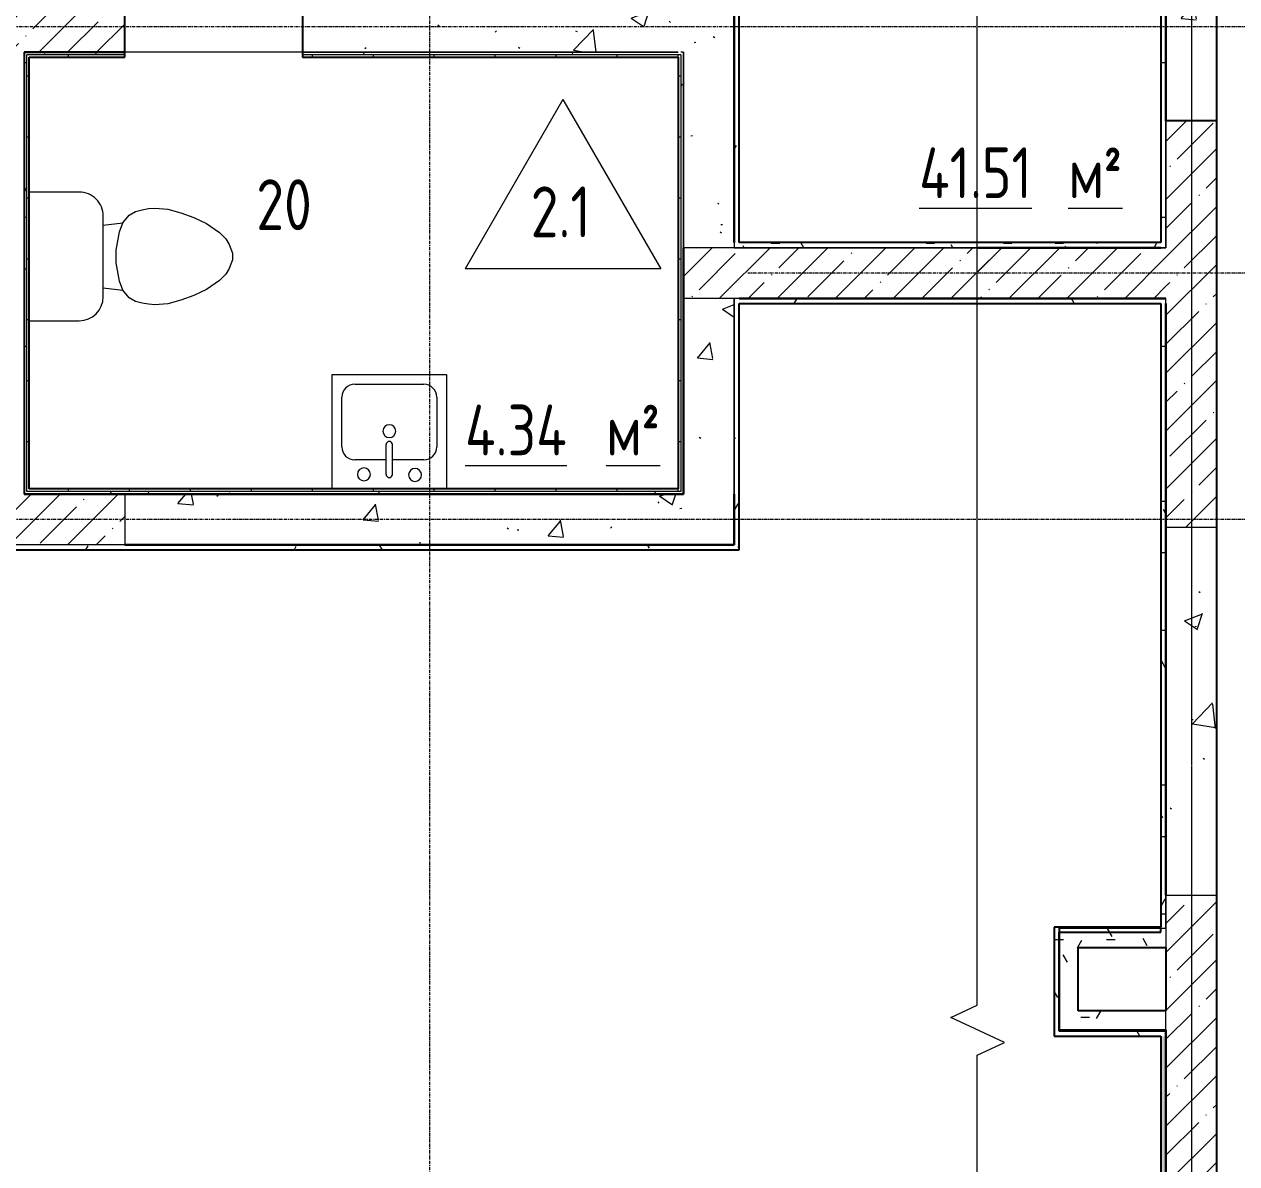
# Model space of a CAD drawing. Header units: millimetres. Extents: x -11854 to 4360091, y -19344 to 4989148.
# Drawn here: x 77227 to 82001, y 12310 to 16797 of the extents above; entities that cross this region are included whole.
import ezdxf

# ---------------------------------------------------------------- set-up
doc = ezdxf.new("R2010")
doc.units = ezdxf.units.MM
doc.linetypes.add('Линия сетки', pattern=[22.225, 12.7, -3.175, 3.175, -3.175])
for name, color, linetype, lineweight in [('A-AREA-IDEN', 254, 'Continuous', 9), ('A-DETL', 254, 'Continuous', 9), ('A-WALL', 254, 'Continuous', 9), ('P-SANR-FIXT', 254, 'Continuous', 9), ('S-GRID', 254, 'Continuous', 9)]:
    doc.layers.add(name, color=color, linetype=linetype, lineweight=lineweight)
doc.styles.add('ISOCPEUR', font='isocpeur.ttf', dxfattribs={"width": 0.8, "height": 200})
doc.styles.add('ISOCPEUR_B', font='', dxfattribs={"width": 0.8, "height": 200})
doc.styles.add('ISOCPEUR_B_1', font='', dxfattribs={"width": 0.8, "height": 200})
doc.styles.get('ISOCPEUR_B').set_extended_font_data('ISOCPEUR', bold=True)
doc.styles.get('ISOCPEUR_B_1').set_extended_font_data('ISOCPEUR', bold=True)
pattern_1 = [(50, (542041.7, 20914.14), (728.7365, -63.7558), [76.2, -838.2]), (355, (542041.7, 20914.14), (-140.9716, 764.2276), [60.96, -670.56]), (100.451, (542102.4, 20908.8), (587.77, 700.4668), [64.76, -712.36]), (46.184, (542041.7, 21117.3), (1084.3162, -168.171), [114.3, -1257.3]), (96.636, (542132, 21103.3), (949.61, 989.7098), [97.14, -1068.54]), (351.184, (542041.7, 21117.3), (949.6206, 989.7012), [91.44, -1005.84]), (21, (542143.3, 21066.54), (606.4579, -409.0606), [76.2, -838.2]), (326, (542143.3, 21066.54), (247.2083, 736.7529), [60.96, -670.56]), (71.451, (542193.8, 21032.46), (853.6683, 327.6855), [64.76, -712.36]), (37.5, (542041.67, 20914.14), (12.3547, 338.22012), [6.706, -655.726, 6.706, -674.014, -673.1]), (37.5, (542041.67, 20914.14), (12.3547, 338.22012), [-1343.152, 6.706, -666.394]), (7.5, (542041.67, 20914.14), (267.27887, 400.72213), [6.706, -381.406, 6.706, -640.486, -256.54]), (7.5, (542041.67, 20914.14), (267.27887, 400.72213), [-1035.304, 6.706, -249.834]), (327.5, (541815.1, 20914.14), (542.36333, -22.91534), [6.706, -247.294, 6.706, -785.774, -1051.56]), (327.5, (541815.1, 20914.14), (542.36333, -22.91534), [-1046.48, 6.706, -1044.854]), (317.5, (541713.5, 20914.14), (592.51696, 101.7071), [6.706, -323.494, 6.706, -519.582, -746.76]), (317.5, (541713.5, 20914.14), (592.51696, 101.7071), [-856.488, 6.706, -740.054])]
pattern_2 = [(45, (542041.67, 20914.14), (-114.04925, 114.04925), []), (45, (542155.72, 20914.14), (-114.04925, 114.04925), [201.613, -40.323, 3.353, -36.97])]
pattern_3 = [(0, (542041.67, 20914.14), (406.4, 101.6), [33.528, -271.272, 33.528, -271.272, -1625.6]), (0, (542041.67, 20914.14), (406.4, 101.6), [-609.6, 33.528, -576.072, 33.528, -271.272, -711.2]), (0, (542041.67, 20914.14), (406.4, 101.6), [-1524, 33.528, -169.672, 33.528, -474.472]), (120, (542194.07, 20964.94), (-291.18818, 301.152724), [33.528, -271.272, 33.528, -1896.872]), (120, (542194.07, 20964.94), (-291.18818, 301.152724), [-338.328, -271.272, 33.528, -576.072, -1016]), (120, (542194.07, 20964.94), (-291.18818, 301.152724), [-1219.2, 33.528, -271.272, 33.528, -677.672]), (120, (542194.07, 20964.94), (-291.18818, 301.152724), [-1557.528, -169.672, 33.528, -474.472]), (240, (542244.87, 21168.14), (-115.21182, -402.752724), [33.528, -271.272, 33.528, -1896.872]), (240, (542244.87, 21168.14), (-115.21182, -402.752724), [-338.328, -271.272, 33.528, -576.072, -1016]), (240, (542244.87, 21168.14), (-115.21182, -402.752724), [-1219.2, 33.528, -271.272, 33.528, -677.672]), (240, (542244.87, 21168.14), (-115.21182, -402.752724), [-1557.528, -169.672, 33.528, -474.472])]
pattern_4 = [(50, (542041.7, 20914.14), (728.7365, -63.7558), [76.2, -838.2]), (355, (542041.7, 20914.14), (-140.9716, 764.2276), [60.96, -670.56]), (100.451, (542102.4, 20908.8), (587.77, 700.4668), [64.76, -712.36]), (46.184, (542041.7, 21117.3), (1084.3162, -168.171), [114.3, -1257.3]), (96.636, (542132, 21103.3), (949.61, 989.7098), [97.14, -1068.54]), (351.184, (542041.7, 21117.3), (949.6206, 989.7012), [91.44, -1005.84]), (21, (542143.3, 21066.54), (606.4579, -409.0606), [76.2, -838.2]), (326, (542143.3, 21066.54), (247.2083, 736.7529), [60.96, -670.56]), (71.451, (542193.8, 21032.46), (853.6683, 327.6855), [64.76, -712.36]), (37.5, (542041.67, 20914.14), (12.3547, 338.22012), [6.706, -655.726, 6.706, -674.014, -673.1]), (37.5, (542041.67, 20914.14), (12.3547, 338.22012), [-1343.152, 6.706, -666.394]), (7.5, (542041.67, 20914.14), (267.27887, 400.72213), [6.706, -381.406, 6.706, -640.486, -256.54]), (7.5, (542041.67, 20914.14), (267.27887, 400.72213), [-1035.304, 6.706, -249.834]), (327.5, (541815.1, 20914.14), (542.36333, -22.91534), [6.706, -247.294, 6.706, -785.774, -1051.56]), (327.5, (541815.1, 20914.14), (542.36333, -22.91534), [-1046.48, 6.706, -1044.854]), (317.5, (541713.5, 20914.14), (592.51696, 101.7071), [6.706, -323.494, 6.706, -519.582, -746.76]), (317.5, (541713.5, 20914.14), (592.51696, 101.7071), [-856.488, 6.706, -740.054])]
pattern_5 = [(45, (542041.67, 20914.14), (-114.04925, 114.04925), []), (45, (542155.72, 20914.14), (-114.04925, 114.04925), [201.613, -40.323, 3.353, -36.97])]
pattern_6 = [(0, (542041.67, 20914.14), (406.4, 101.6), [33.528, -271.272, 33.528, -271.272, -1625.6]), (0, (542041.67, 20914.14), (406.4, 101.6), [-609.6, 33.528, -576.072, 33.528, -271.272, -711.2]), (0, (542041.67, 20914.14), (406.4, 101.6), [-1524, 33.528, -169.672, 33.528, -474.472]), (120, (542194.07, 20964.94), (-291.18818, 301.152724), [33.528, -271.272, 33.528, -1896.872]), (120, (542194.07, 20964.94), (-291.18818, 301.152724), [-338.328, -271.272, 33.528, -576.072, -1016]), (120, (542194.07, 20964.94), (-291.18818, 301.152724), [-1219.2, 33.528, -271.272, 33.528, -677.672]), (120, (542194.07, 20964.94), (-291.18818, 301.152724), [-1557.528, -169.672, 33.528, -474.472]), (240, (542244.87, 21168.14), (-115.21182, -402.752724), [33.528, -271.272, 33.528, -1896.872]), (240, (542244.87, 21168.14), (-115.21182, -402.752724), [-338.328, -271.272, 33.528, -576.072, -1016]), (240, (542244.87, 21168.14), (-115.21182, -402.752724), [-1219.2, 33.528, -271.272, 33.528, -677.672]), (240, (542244.87, 21168.14), (-115.21182, -402.752724), [-1557.528, -169.672, 33.528, -474.472])]
pattern_7 = [(0, (542041.67, 20914.14), (0, 240), []), (90, (542041.67, 20914.14), (-240, 1e-14), [])]

# ---------------------------------------------------------------- blocks, each defined once
blk = doc.blocks.new('Туалет-Домашний-3D - Туалет-Домашний-3D-2034792-1Б')
at = {"layer": 'P-SANR-FIXT'}
for p, q in [((-69.6, 279.4), (-47.6, 292.1)), ((-47.6, 292.1), (-12.7, 304.8)), ((-12.7, 304.8), (12.7, 304.8)), ((12.7, 304.8), (47.6, 292.1)), ((47.6, 292.1), (69.6, 279.4)), ((-130.2, 203.2), (-95, 254)), ((-95, 254), (-69.6, 279.4)), ((69.6, 279.4), (95, 254)), ((95, 254), (130.2, 203.2)), ((-153.9, 152.4), (-130.2, 203.2)), ((130.2, 203.2), (153.9, 152.4)), ((-172.4, 101.6), (-153.9, 152.4)), ((153.9, 152.4), (172.4, 101.6)), ((-186.1, 50.6), (-172.4, 101.6)), ((172.4, 101.6), (186.1, 50.6)), ((-190.5, 0), (-186.1, 50.6)), ((186.1, 50.6), (190.5, 0)), ((-188.3, -25.3), (-190.5, 0)), ((-183.8, -50.8), (-188.3, -25.3)), ((188.3, -25.3), (183.8, -50.8)), ((190.5, 0), (188.3, -25.3)), ((-177, -76.2), (-183.8, -50.8)), ((-162.6, -101.6), (-177, -76.2)), ((177, -76.2), (162.6, -101.6)), ((183.8, -50.8), (177, -76.2)), ((-132.3, -127), (-162.6, -101.6)), ((-97.4, -139.7), (-132.3, -127)), ((-123.5, -203.8), (-132.3, -127)), ((-25.4, -152.4), (-97.4, -139.7)), ((97.4, -139.7), (25.4, -152.4)), ((132.3, -127), (97.4, -139.7)), ((123.5, -203.8), (132.3, -127)), ((162.6, -101.6), (132.3, -127)), ((25.4, -152.4), (-25.4, -152.4)), ((158.7, -203.8), (-158.8, -203.8)), ((-253.4, -298.4), (-253.4, -494.7)), ((253.4, -494.7), (253.4, -298.4))]:
    blk.add_line(p, q, dxfattribs=at)
for centre, start, end in [((-158.8, -298.4), 90, 180), ((158.7, -298.4), 0, 90)]:
    blk.add_arc(centre, 94.6, start, end, dxfattribs=at)
blk = doc.blocks.new('Кухонная мойка-Островок - 450 x 450 мм-2034793-1Б')
at = {"layer": 'P-SANR-FIXT'}
for p, q in [((-209.3, 222.7), (240.7, 222.7)), ((-209.3, -227.3), (-209.3, 222.7)), ((240.7, 222.7), (240.7, -227.3)), ((-120.4, 184.6), (151.8, 184.6)), ((-171.2, -62.2), (-171.2, 133.8)), ((202.6, 133.8), (202.6, -62.2)), ((3, -170.2), (3, -53.1)), ((28.4, -170.2), (28.4, -53.1)), ((3, -113), (-120.4, -113)), ((151.8, -113), (28.4, -113)), ((240.7, -227.3), (-209.3, -227.3))]:
    blk.add_line(p, q, dxfattribs=at)
for centre, radius, start, end in [((-120.4, 133.8), 50.8, 90, 180), ((151.8, 133.8), 50.8, 360, 90), ((15.7, 0), 25.4, 360, 180), ((15.7, 0), 25.4, 180, 0), ((15.7, -53.1), 12.7, 360, 180), ((-120.4, -62.2), 50.8, 180, 270), ((151.8, -62.2), 50.8, 270, 0), ((-84.3, -170.2), 25.4, 0, 180), ((-84.3, -170.2), 25.4, 180, 0), ((15.7, -170.2), 12.7, 180, 360), ((117.3, -172.3), 25.4, 360, 180), ((117.3, -172.3), 25.4, 180, 0)]:
    blk.add_arc(centre, radius, start, end, dxfattribs=at)
blk = doc.blocks.new('МАРКА ПОМЕЩЕНИЯ - ПОЛЫ - ОТДЕЛКА ПОЛА-6347798-1Б')
at = {"layer": 'A-AREA-IDEN'}
for p, q in [((0, 4.233), (-3.855, -2.444)), ((0, 4.233), (3.855, -2.444)), ((3.855, -2.444), (-3.855, -2.444))]:
    blk.add_line(p, q, dxfattribs=at)

msp = doc.modelspace()

# ---------------------------------------------------------------- hatches: boundary and pattern name
at = {"layer": 'A-WALL'}
h = msp.add_hatch(dxfattribs=at)
h.set_pattern_fill('FP_3', color=8, style=0, pattern_type=2)
h.set_pattern_definition(pattern_3)
h.paths.add_polyline_path([(81702.5, 15917.4), (81722.5, 15917.4), (81722.5, 18467.4), (81702.5, 18467.4), (81702.5, 15937.4)])
h = msp.add_hatch(dxfattribs=at)
h.set_pattern_fill('FP_5', color=8, style=0, pattern_type=2)
h.set_pattern_definition(pattern_6)
h.paths.add_polyline_path([(81702.5, 15917.4), (81722.5, 15917.4), (81722.5, 18467.4), (81702.5, 18467.4), (81702.5, 15937.4)])
h = msp.add_hatch(dxfattribs=at)
h.set_pattern_fill('FP_2', color=8, style=0, pattern_type=2)
h.set_pattern_definition(pattern_1)
h.paths.add_polyline_path([(81722.6, 16417.4), (81922.6, 16417.4), (81922.6, 18267.4), (81722.6, 18267.4), (81722.6, 18147.9)])
h = msp.add_hatch(dxfattribs=at)
h.set_pattern_fill('FP_2', color=8, style=0, pattern_type=2)
h.set_pattern_definition(pattern_4)
h.paths.add_polyline_path([(81722.6, 16417.4), (81922.6, 16417.4), (81922.6, 18267.4), (81722.6, 18267.4), (81722.6, 17911.5)])
h = msp.add_hatch(dxfattribs=at)
h.set_pattern_fill('FP_5', color=8, style=0, pattern_type=2)
h.set_pattern_definition(pattern_6)
h.paths.add_polyline_path([(80022.5, 15937.4), (80042.5, 15937.4), (80042.5, 16907.5), (80022.5, 16907.5), (80022.5, 15942.4)])
h = msp.add_hatch(dxfattribs=at)
h.set_pattern_fill('FP_1', color=8, style=0, pattern_type=2)
h.set_pattern_definition(pattern_5)
h.paths.add_polyline_path([(68922.6, 16687.4), (73017.6, 16687.4), (73017.6, 16887.4), (68922.6, 16887.4)])
h.paths.add_polyline_path([(73717.6, 16687.4), (77622.6, 16687.4), (77622.6, 16887.4), (73717.6, 16887.4)])
h = msp.add_hatch(dxfattribs=at)
h.set_pattern_fill('FP_2', color=8, style=0, pattern_type=2)
h.set_pattern_definition(pattern_4)
h.paths.add_polyline_path([(78322.6, 16687.5), (79822.6, 16687.5), (79822.6, 16887.5), (78322.6, 16887.5)])
h = msp.add_hatch(dxfattribs=at)
h.set_pattern_fill('FP_2', color=8, style=0, pattern_type=2)
h.set_pattern_definition(pattern_4)
h.paths.add_polyline_path([(79822.6, 15917.4), (80022.6, 15917.4), (80022.6, 16887.5), (79822.6, 16887.5), (79822.6, 15942.4)])
h = msp.add_hatch(dxfattribs=at)
h.set_pattern_fill('FP_5', color=8, style=0, pattern_type=2)
h.set_pattern_definition(pattern_6)
h.paths.add_polyline_path([(77237.2, 14947.4), (77237.2, 16687.4), (77227.2, 16687.4), (77227.2, 14947.4)])
h = msp.add_hatch(dxfattribs=at)
h.set_pattern_fill('FP_5', color=8, style=0, pattern_type=2)
h.set_pattern_definition(pattern_6)
h.paths.add_polyline_path([(79812.5, 16677.4), (79812.5, 16687.5), (79802.5, 16687.4), (78322.6, 16687.4), (78322.6, 16677.4), (79802.5, 16677.4)])
h.paths.add_polyline_path([(77622.6, 16677.4), (77622.6, 16687.4), (77237.2, 16687.4), (77237.2, 16677.4), (77493.2, 16677.4)])
h = msp.add_hatch(dxfattribs=at)
h.set_pattern_fill('FP_6', color=8, style=0, pattern_type=2)
h.set_pattern_definition(pattern_7)
h.paths.add_polyline_path([(77247.2, 14957.4), (77247.2, 16677.4), (77237.2, 16677.4), (77237.2, 14957.4)])
h = msp.add_hatch(dxfattribs=at)
h.set_pattern_fill('FP_6', color=8, style=0, pattern_type=2)
h.set_pattern_definition(pattern_7)
h.paths.add_polyline_path([(79802.5, 16667.4), (79802.5, 16677.4), (78322.6, 16677.4), (78322.6, 16667.4), (79248.6, 16667.4)])
h.paths.add_polyline_path([(77622.6, 16667.4), (77622.6, 16677.4), (77247.2, 16677.4), (77247.2, 16667.4), (77493.2, 16667.4)])
h = msp.add_hatch(dxfattribs=at)
h.set_pattern_fill('FP_6', color=8, style=0, pattern_type=2)
h.set_pattern_definition(pattern_7)
h.paths.add_polyline_path([(79812.5, 14957.4), (79812.5, 16677.4), (79802.5, 16677.4), (79802.5, 14957.4)])
h = msp.add_hatch(dxfattribs=at)
h.set_pattern_fill('FP_5', color=8, style=0, pattern_type=2)
h.set_pattern_definition(pattern_6)
h.paths.add_polyline_path([(79822.5, 14947.4), (79822.5, 16687.5), (79812.5, 16687.5), (79812.5, 14947.4)])
h = msp.add_hatch(dxfattribs=at)
h.set_pattern_fill('FP_1', color=8, style=0, pattern_type=2)
h.set_pattern_definition(pattern_2)
h.paths.add_polyline_path([(81722.6, 14817.4), (81922.6, 14817.4), (81922.6, 16417.4), (81722.6, 16417.4), (81722.6, 15697.4)])
h = msp.add_hatch(dxfattribs=at)
h.set_pattern_fill('FP_1', color=8, style=0, pattern_type=2)
h.set_pattern_definition(pattern_5)
h.paths.add_polyline_path([(81722.6, 14817.4), (81922.6, 14817.4), (81922.6, 16417.4), (81722.6, 16417.4), (81722.6, 15697.4)])
h = msp.add_hatch(dxfattribs=at)
h.set_pattern_fill('FP_1', color=8, style=0, pattern_type=2)
h.set_pattern_definition(pattern_5)
h.paths.add_polyline_path([(79822.6, 15717.4), (81722.6, 15717.4), (81722.6, 15917.4), (79822.6, 15917.4)])
h = msp.add_hatch(dxfattribs=at)
h.set_pattern_fill('FP_5', color=8, style=0, pattern_type=2)
h.set_pattern_definition(pattern_6)
h.paths.add_polyline_path([(80022.6, 15917.4), (81702.5, 15917.4), (81702.5, 15937.4), (80022.6, 15937.4)])
h = msp.add_hatch(dxfattribs=at)
h.set_pattern_fill('FP_3', color=8, style=0, pattern_type=2)
h.set_pattern_definition(pattern_3)
h.paths.add_polyline_path([(80979.6, 15917.4), (81702.5, 15917.4), (81702.5, 15937.4), (80979.6, 15937.4)])
h = msp.add_hatch(dxfattribs=at)
h.set_pattern_fill('FP_1', color=8, style=0, pattern_type=2)
h.set_pattern_definition(pattern_2)
h.paths.add_polyline_path([(80979.6, 15717.4), (81722.6, 15717.4), (81722.6, 15917.4), (80979.6, 15917.4), (80979.6, 15840.5)])
h = msp.add_hatch(dxfattribs=at)
h.set_pattern_fill('FP_2', color=8, style=0, pattern_type=2)
h.set_pattern_definition(pattern_4)
h.paths.add_polyline_path([(79822.6, 14947.4), (80022.6, 14947.4), (80022.6, 15717.4), (79822.6, 15717.4)])
h = msp.add_hatch(dxfattribs=at)
h.set_pattern_fill('FP_5', color=8, style=0, pattern_type=2)
h.set_pattern_definition(pattern_6)
h.paths.add_polyline_path([(80022.5, 14747.4), (80042.5, 14747.4), (80042.5, 15717.4), (80022.5, 15717.4), (80022.5, 14947.4)])
h = msp.add_hatch(dxfattribs=at)
h.set_pattern_fill('FP_5', color=8, style=0, pattern_type=2)
h.set_pattern_definition(pattern_6)
h.paths.add_polyline_path([(81702.5, 15697.4), (81722.6, 15697.4), (81722.6, 15717.4), (80042.5, 15717.4), (80042.5, 15697.4), (81589.1, 15697.4)])
h = msp.add_hatch(dxfattribs=at)
h.set_pattern_fill('FP_3', color=8, style=0, pattern_type=2)
h.set_pattern_definition(pattern_3)
h.paths.add_polyline_path([(81702.5, 15697.4), (81722.6, 15697.4), (81722.6, 15717.4), (80979.6, 15717.4), (80979.6, 15697.4)])
h = msp.add_hatch(dxfattribs=at)
h.set_pattern_fill('FP_3', color=8, style=0, pattern_type=2)
h.set_pattern_definition(pattern_3)
h.paths.add_polyline_path([(81702.5, 13237.4), (81722.5, 13237.4), (81722.5, 15697.4), (81702.5, 15697.4), (81702.5, 13242.4)])
h = msp.add_hatch(dxfattribs=at)
h.set_pattern_fill('FP_5', color=8, style=0, pattern_type=2)
h.set_pattern_definition(pattern_6)
h.paths.add_polyline_path([(81702.5, 13237.4), (81722.5, 13237.4), (81722.5, 15697.4), (81702.5, 15697.4), (81702.5, 13242.4)])
h = msp.add_hatch(dxfattribs=at)
h.set_pattern_fill('FP_1', color=8, style=0, pattern_type=2)
h.set_pattern_definition(pattern_5)
h.paths.add_polyline_path([(67722.6, 14747.4), (70822.6, 14747.4), (70822.6, 14947.4), (67722.6, 14947.4)])
h.paths.add_polyline_path([(71522.6, 14747.4), (75422.6, 14747.4), (75422.6, 14947.4), (71522.6, 14947.4)])
h.paths.add_polyline_path([(76122.6, 14747.4), (77622.6, 14747.4), (77622.6, 14947.4), (76122.6, 14947.4)])
h = msp.add_hatch(dxfattribs=at)
h.set_pattern_fill('FP_5', color=8, style=0, pattern_type=2)
h.set_pattern_definition(pattern_6)
h.paths.add_polyline_path([(79812.5, 14947.4), (79812.5, 14957.4), (77237.2, 14957.4), (77237.2, 14947.4), (79802.5, 14947.4)])
h = msp.add_hatch(dxfattribs=at)
h.set_pattern_fill('FP_6', color=8, style=0, pattern_type=2)
h.set_pattern_definition(pattern_7)
h.paths.add_polyline_path([(79802.5, 14957.4), (79802.5, 14967.4), (77247.2, 14967.4), (77247.2, 14957.4), (79248.6, 14957.4)])
h = msp.add_hatch(dxfattribs=at)
h.set_pattern_fill('FP_2', color=8, style=0, pattern_type=2)
h.set_pattern_definition(pattern_4)
h.paths.add_polyline_path([(77622.6, 14747.4), (80022.6, 14747.4), (80022.6, 14947.4), (77622.6, 14947.4)])
h = msp.add_hatch(dxfattribs=at)
h.set_pattern_fill('FP_2', color=8, style=0, pattern_type=2)
h.set_pattern_definition(pattern_1)
h.paths.add_polyline_path([(81722.6, 13367.4), (81922.6, 13367.4), (81922.6, 14817.4), (81722.6, 14817.4), (81722.6, 14166.6)])
h = msp.add_hatch(dxfattribs=at)
h.set_pattern_fill('FP_2', color=8, style=0, pattern_type=2)
h.set_pattern_definition(pattern_4)
h.paths.add_polyline_path([(81722.6, 13367.4), (81922.6, 13367.4), (81922.6, 14817.4), (81722.6, 14817.4), (81722.6, 13973.3)])
h = msp.add_hatch(dxfattribs=at)
h.set_pattern_fill('FP_5', color=8, style=0, pattern_type=2)
h.set_pattern_definition(pattern_6)
h.paths.add_polyline_path([(80042.5, 14727.4), (80042.5, 14747.4), (76122.6, 14747.4), (76122.6, 14727.4), (79248.6, 14727.4)])
h = msp.add_hatch(dxfattribs=at)
h.set_pattern_fill('FP_1', color=8, style=0, pattern_type=2)
h.set_pattern_definition(pattern_2)
h.paths.add_polyline_path([(81722.6, 8817.4), (81922.6, 8817.4), (81922.6, 13367.4), (81722.6, 13367.4), (81722.6, 12176)])
h = msp.add_hatch(dxfattribs=at)
h.set_pattern_fill('FP_1', color=8, style=0, pattern_type=2)
h.set_pattern_definition(pattern_5)
h.paths.add_polyline_path([(81722.6, 8817.4), (81922.6, 8817.4), (81922.6, 13367.4), (81722.6, 13367.4), (81722.6, 10035.1)])
h = msp.add_hatch(dxfattribs=at)
h.set_pattern_fill('FP_3', color=8, style=0, pattern_type=2)
h.set_pattern_definition(pattern_3)
h.paths.add_polyline_path([(81282.5, 13222.4), (81702.5, 13222.4), (81702.5, 13242.4), (81282.5, 13242.4)])
h = msp.add_hatch(dxfattribs=at)
h.set_pattern_fill('FP_5', color=8, style=0, pattern_type=2)
h.set_pattern_definition(pattern_6)
h.paths.add_polyline_path([(81282.5, 13222.4), (81702.5, 13222.4), (81702.5, 13242.4), (81282.5, 13242.4)])
h = msp.add_hatch(dxfattribs=at)
h.set_pattern_fill('FP_3', color=8, style=0, pattern_type=2)
h.set_pattern_definition(pattern_3)
h.paths.add_polyline_path([(81302.6, 13162.4), (81722.6, 13162.4), (81722.6, 13237.4), (81302.6, 13237.4)])
h = msp.add_hatch(dxfattribs=at)
h.set_pattern_fill('FP_5', color=8, style=0, pattern_type=2)
h.set_pattern_definition(pattern_6)
h.paths.add_polyline_path([(81302.6, 13162.4), (81722.6, 13162.4), (81722.6, 13237.4), (81302.6, 13237.4)])
h = msp.add_hatch(dxfattribs=at)
h.set_pattern_fill('FP_3', color=8, style=0, pattern_type=2)
h.set_pattern_definition(pattern_3)
h.paths.add_polyline_path([(81282.5, 12812.4), (81302.5, 12812.4), (81302.5, 13222.4), (81282.5, 13222.4)])
h = msp.add_hatch(dxfattribs=at)
h.set_pattern_fill('FP_5', color=8, style=0, pattern_type=2)
h.set_pattern_definition(pattern_6)
h.paths.add_polyline_path([(81282.5, 12812.4), (81302.5, 12812.4), (81302.5, 13222.4), (81282.5, 13222.4)])
h = msp.add_hatch(dxfattribs=at)
h.set_pattern_fill('FP_3', color=8, style=0, pattern_type=2)
h.set_pattern_definition(pattern_3)
h.paths.add_polyline_path([(81302.6, 12912.4), (81377.6, 12912.4), (81377.6, 13162.4), (81302.6, 13162.4)])
h = msp.add_hatch(dxfattribs=at)
h.set_pattern_fill('FP_5', color=8, style=0, pattern_type=2)
h.set_pattern_definition(pattern_6)
h.paths.add_polyline_path([(81302.6, 12912.4), (81377.6, 12912.4), (81377.6, 13162.4), (81302.6, 13162.4)])
h = msp.add_hatch(dxfattribs=at)
h.set_pattern_fill('FP_3', color=8, style=0, pattern_type=2)
h.set_pattern_definition(pattern_3)
h.paths.add_polyline_path([(81302.6, 12837.4), (81722.6, 12837.4), (81722.6, 12912.4), (81302.6, 12912.4)])
h = msp.add_hatch(dxfattribs=at)
h.set_pattern_fill('FP_5', color=8, style=0, pattern_type=2)
h.set_pattern_definition(pattern_6)
h.paths.add_polyline_path([(81302.6, 12837.4), (81722.6, 12837.4), (81722.6, 12912.4), (81302.6, 12912.4)])
h = msp.add_hatch(dxfattribs=at)
h.set_pattern_fill('FP_3', color=8, style=0, pattern_type=2)
h.set_pattern_definition(pattern_3)
h.paths.add_polyline_path([(81702.5, 12812.4), (81722.5, 12812.4), (81722.5, 12832.4), (81302.5, 12832.4), (81302.5, 12812.4), (81405.8, 12812.4)])
h = msp.add_hatch(dxfattribs=at)
h.set_pattern_fill('FP_5', color=8, style=0, pattern_type=2)
h.set_pattern_definition(pattern_6)
h.paths.add_polyline_path([(81702.5, 12812.4), (81722.5, 12812.4), (81722.5, 12832.4), (81302.5, 12832.4), (81302.5, 12812.4), (81589.1, 12812.4)])
h = msp.add_hatch(dxfattribs=at)
h.set_pattern_fill('FP_3', color=8, style=0, pattern_type=2)
h.set_pattern_definition(pattern_3)
h.paths.add_polyline_path([(81722.5, 2222.4), (81722.5, 12812.4), (81702.5, 12812.4), (81702.5, 2222.4)])
h = msp.add_hatch(dxfattribs=at)
h.set_pattern_fill('FP_5', color=8, style=0, pattern_type=2)
h.set_pattern_definition(pattern_6)
h.paths.add_polyline_path([(81722.5, 2222.4), (81722.5, 12812.4), (81702.5, 12812.4), (81702.5, 2222.4)])

# ---------------------------------------------------------------- linework, layer by layer
at = {"layer": 'A-DETL', "color": 8, "lineweight": 18}
for p, q in [((80979.6, 12934.7), (80979.6, 23554)), ((80875.3, 12886.1), (80979.6, 12934.7)), ((81086.8, 12787.5), (80875.3, 12886.1)), ((80979.6, 12737.5), (81086.8, 12787.5)), ((80979.6, -1298.8), (80979.6, 12737.5))]:
    msp.add_line(p, q, dxfattribs=at)
at = {"layer": 'A-WALL', "color": 8, "lineweight": 25}
for p, q in [((81702.5, 18467.4), (81702.5, 15937.4)), ((81702.5, 18467.4), (81702.5, 15937.4)), ((81722.5, 16417.4), (81722.5, 18467.4)), ((81722.5, 16417.4), (81722.5, 18467.4)), ((81722.6, 18267.4), (81722.6, 16417.4)), ((81722.6, 18267.4), (81722.6, 16417.4)), ((81922.6, 16417.4), (81922.6, 18267.4)), ((81922.6, 16417.4), (81922.6, 18267.4)), ((80042.5, 15937.4), (80042.5, 16907.5)), ((77622.6, 16687.4), (77622.6, 16887.4)), ((78322.6, 16887.5), (78322.6, 16687.5)), ((80022.5, 16887.5), (80022.5, 15937.4)), ((80022.6, 15937.4), (80022.6, 16887.5)), ((77227.2, 16687.4), (77622.6, 16687.4)), ((77227.2, 16687.4), (77227.2, 14947.4)), ((77622.6, 16687.4), (77227.2, 16687.4)), ((77247.2, 14967.4), (77247.2, 16667.4)), ((77247.2, 16667.4), (77622.6, 16667.4)), ((77622.6, 16667.4), (77622.6, 16687.4)), ((78322.6, 16687.4), (78322.6, 16667.4)), ((78322.6, 16667.4), (79802.5, 16667.4)), ((79802.5, 16667.4), (79802.5, 14967.4)), ((81922.6, 16417.4), (81722.6, 16417.4)), ((81922.6, 16417.4), (81722.6, 16417.4)), ((81922.6, 8817.4), (81922.6, 16417.4)), ((81922.6, 8817.4), (81922.6, 16417.4)), ((79822.5, 14947.4), (79822.5, 15917.4)), ((79822.6, 15917.4), (79822.6, 14947.4)), ((81702.5, 15937.4), (80042.5, 15937.4)), ((81702.5, 15937.4), (80979.6, 15937.4)), ((81702.5, 15917.4), (80979.6, 15917.4)), ((80979.6, 15917.4), (81702.5, 15917.4)), ((80042.5, 15717.4), (81722.6, 15717.4)), ((81722.6, 15717.4), (80042.5, 15717.4)), ((80979.6, 15717.4), (81722.6, 15717.4)), ((81722.6, 15717.4), (80979.6, 15717.4)), ((80042.5, 14727.4), (80042.5, 15697.4)), ((80042.5, 15697.4), (81702.5, 15697.4)), ((80979.6, 15697.4), (81702.5, 15697.4)), ((81702.5, 15697.4), (81702.5, 13242.4)), ((81702.5, 15697.4), (81702.5, 13242.4)), ((81722.5, 13367.4), (81722.5, 15697.4)), ((81722.5, 13367.4), (81722.5, 15697.4)), ((81722.6, 15697.4), (81722.6, 13367.4)), ((81722.6, 15697.4), (81722.6, 13367.4)), ((79822.6, 14947.4), (77227.2, 14947.4)), ((77227.2, 14947.4), (79822.5, 14947.4)), ((79802.5, 14967.4), (77247.2, 14967.4)), ((80022.5, 14947.4), (80022.5, 14747.4)), ((80022.6, 14747.4), (80022.6, 14947.4)), ((76122.6, 14727.4), (80042.5, 14727.4)), ((77622.6, 14747.4), (80022.6, 14747.4)), ((80022.5, 14747.4), (77622.6, 14747.4)), ((81702.5, 13242.4), (81282.5, 13242.4)), ((81282.5, 13242.4), (81282.5, 12812.4)), ((81702.5, 13242.4), (81282.5, 13242.4)), ((81282.5, 13242.4), (81282.5, 12812.4)), ((81702.5, 13237.4), (81302.6, 13237.4)), ((81302.6, 13237.4), (81302.6, 12837.4)), ((81702.5, 13237.4), (81302.6, 13237.4)), ((81302.6, 13237.4), (81302.6, 12837.4)), ((81702.5, 13222.4), (81702.5, 13237.4)), ((81702.5, 13222.4), (81702.5, 13237.4)), ((81302.5, 13222.4), (81702.5, 13222.4)), ((81302.5, 12832.4), (81302.5, 13222.4)), ((81302.5, 13222.4), (81702.5, 13222.4)), ((81302.5, 12832.4), (81302.5, 13222.4)), ((81377.6, 13162.4), (81722.6, 13162.4)), ((81377.6, 12912.4), (81377.6, 13162.4)), ((81377.6, 13162.4), (81722.6, 13162.4)), ((81377.6, 12912.4), (81377.6, 13162.4)), ((81722.6, 13162.4), (81722.6, 12912.4)), ((81722.6, 13162.4), (81722.6, 12912.4)), ((81722.6, 12912.4), (81377.6, 12912.4)), ((81722.6, 12912.4), (81377.6, 12912.4)), ((81282.5, 12812.4), (81702.5, 12812.4)), ((81282.5, 12812.4), (81702.5, 12812.4)), ((81722.5, 12832.4), (81302.5, 12832.4)), ((81722.5, 12832.4), (81302.5, 12832.4)), ((81302.6, 12837.4), (81722.6, 12837.4)), ((81302.6, 12837.4), (81722.6, 12837.4)), ((81702.5, 12812.4), (81702.5, 2242.4)), ((81702.5, 12812.4), (81702.5, 2242.4)), ((81722.5, 2222.4), (81722.5, 12832.4)), ((81722.5, 2222.4), (81722.5, 12832.4)), ((81722.6, 12837.4), (81722.6, 8817.4)), ((81722.6, 12837.4), (81722.6, 8817.4))]:
    msp.add_line(p, q, dxfattribs=at)
at = {"layer": 'A-WALL', "color": 8}
for p, q in [((77237.2, 14957.4), (77237.2, 16677.4)), ((77622.6, 16677.4), (77237.2, 16677.4)), ((78322.6, 16687.5), (77622.6, 16687.5)), ((78322.6, 16687.5), (79802.5, 16687.5)), ((79802.5, 16687.4), (78322.6, 16687.4)), ((79812.5, 16677.4), (78322.6, 16677.4)), ((79822.5, 16687.5), (79812.5, 16687.5)), ((79812.5, 16677.4), (79812.5, 14957.4)), ((79822.5, 15917.4), (79822.5, 16687.5)), ((79822.6, 16687.5), (79822.6, 15917.4)), ((81722.5, 15917.4), (81722.5, 16417.4)), ((81722.5, 15917.4), (81722.5, 16417.4)), ((81722.6, 16417.4), (81722.6, 15917.4)), ((81722.6, 16417.4), (81722.6, 15917.4)), ((81722.5, 15917.4), (79822.6, 15917.4)), ((80022.6, 15937.4), (80022.6, 15917.4)), ((80022.6, 15917.4), (81702.5, 15917.4)), ((81702.5, 15917.4), (81722.5, 15917.4)), ((80042.5, 15717.4), (79822.6, 15717.4)), ((80022.5, 15717.4), (80022.5, 14947.4)), ((80022.6, 14947.4), (80022.6, 15717.4)), ((81722.6, 15697.4), (81722.6, 15717.4)), ((81722.6, 15697.4), (81722.6, 15717.4)), ((79812.5, 14957.4), (77237.2, 14957.4)), ((77622.6, 14947.4), (77622.6, 14747.4)), ((81722.6, 14817.4), (81922.6, 14817.4)), ((81722.6, 14817.4), (81922.6, 14817.4)), ((77622.6, 14747.4), (76122.6, 14747.4)), ((77622.6, 14747.4), (76122.6, 14747.4)), ((81722.5, 13237.4), (81722.5, 13367.4)), ((81722.5, 13237.4), (81722.5, 13367.4)), ((81722.6, 13367.4), (81922.6, 13367.4)), ((81722.6, 13367.4), (81722.6, 13162.4)), ((81722.6, 13367.4), (81922.6, 13367.4)), ((81722.6, 13367.4), (81722.6, 13162.4)), ((81702.5, 13237.4), (81722.5, 13237.4)), ((81702.5, 13237.4), (81722.5, 13237.4)), ((81722.6, 12837.4), (81722.6, 12912.4)), ((81722.6, 12837.4), (81722.6, 12912.4))]:
    msp.add_line(p, q, dxfattribs=at)
at = {"layer": 'S-GRID', "color": 8, "linetype": 'Линия сетки'}
for p, q in [((78822.6, 26233.7), (78822.6, -3986)), ((81822.6, 26233.7), (81822.6, -4343.8)), ((81822.6, 26233.7), (81822.6, -3168.7)), ((81822.6, 26233.7), (81822.6, -3168.7)), ((81822.6, 21247.1), (81822.6, -4343.8)), ((84219.3, 16787.4), (45556.2, 16787.4)), ((117934.2, 16787.4), (80076.8, 16787.4)), ((117934.2, 15817.4), (80076.8, 15817.4)), ((84219.3, 14847.4), (45556.2, 14847.4)), ((117934.2, 14847.4), (78806.8, 14847.4))]:
    msp.add_line(p, q, dxfattribs=at)

# ---------------------------------------------------------------- block references
at = {"layer": 'A-AREA-IDEN', "color": 8, "xscale": 99.99999999999991, "yscale": 99.99999999999991, "zscale": 99.99999999999991}
msp.add_blockref('МАРКА ПОМЕЩЕНИЯ - ПОЛЫ - ОТДЕЛКА ПОЛА-6347798-1Б', (79348.3, 16078.2), dxfattribs=at)
at = {"layer": 'P-SANR-FIXT', "color": 8, "rotation": 270.000000001394}
msp.add_blockref('Туалет-Домашний-3D - Туалет-Домашний-3D-2034792-1Б', (77741.9, 15883), dxfattribs=at)
at = {"layer": 'P-SANR-FIXT', "color": 8}
msp.add_blockref('Кухонная мойка-Островок - 450 x 450 мм-2034793-1Б', (78648.8, 15195.2), dxfattribs=at)

# ---------------------------------------------------------------- texts
at = {"layer": 'A-AREA-IDEN', "color": 8, "char_height": 200, "attachment_point": 1}
for s, insert, width, style in [('\\L41.51 ', (80750.7, 16312.6), 711.898, 'ISOCPEUR_B'), ('\\L\\fISOCPEUR|b1|i0|c238|p34|;\\W.8;\\L²', (81475.6, 16312.6), 128.27, 'ISOCPEUR_B_1'), ('\\L\\fISOCPEUR|b1|i0|c204|p34|;\\W.8;\\Lм', (81338, 16312.6), 166.751, 'ISOCPEUR_B'), ('20', (78140.6, 16186.8), 295.021, 'ISOCPEUR_B'), ('2.1', (79221.2, 16158.8), 295.021, 'ISOCPEUR'), ('\\L4.34 ', (78962.8, 15299.6), 673.417, 'ISOCPEUR_B'), ('\\L\\fISOCPEUR|b1|i0|c238|p34|;\\W.8;\\L²', (79656, 15299.6), 128.27, 'ISOCPEUR_B_1'), ('\\L\\fISOCPEUR|b1|i0|c204|p34|;\\W.8;\\Lм', (79518.4, 15299.6), 166.751, 'ISOCPEUR_B')]:
    msp.add_mtext(s, dxfattribs=dict(at, insert=insert, width=width, style=style))

doc.saveas('drawing.dxf')
